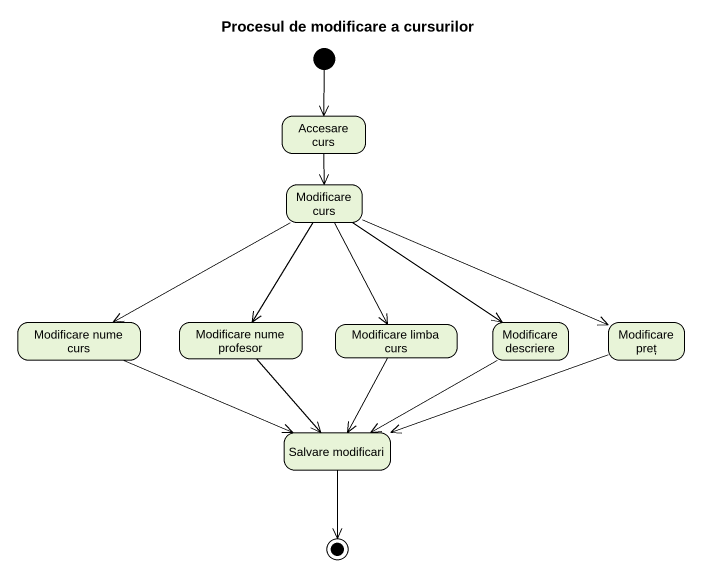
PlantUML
@startuml
title Procesul de modificare a cursurilor
hide empty description
state "Accesare curs" as Accesare_curs
state "Modificare curs" as Modificare_curs
state "Modificare nume curs" as Modificare_nume_curs
state "Modificare nume profesor" as Modificare_nume_profesor
state "Modificare limba curs" as Modificare_limba_curs
state "Modificare descriere" as Modificare_descriere
state "Modificare preț" as Modificare_preț
state "Salvare modificari" as Salvare_modificari
[*] --> Accesare_curs
Accesare_curs --> Modificare_curs
Modificare_curs -left-> Modificare_nume_curs
Modificare_curs --> Modificare_nume_profesor
Modificare_curs --> Modificare_limba_curs
Modificare_curs --> Modificare_descriere
Modificare_curs -right-> Modificare_preț
Modificare_nume_curs -right-> Salvare_modificari
Modificare_nume_profesor --> Salvare_modificari
Modificare_limba_curs --> Salvare_modificari
Modificare_descriere -left-> Salvare_modificari
Modificare_preț -left-> Salvare_modificari
Salvare_modificari --> [*]
@enduml
